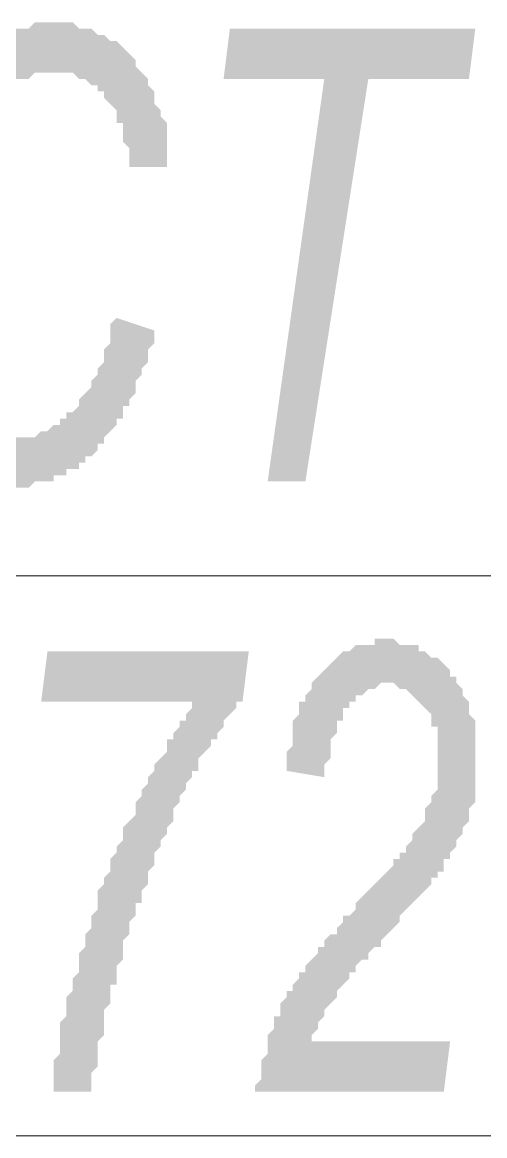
# Model space of a CAD drawing. Header units: millimetres. Extents: x 1372 to 666090, y 1285 to 31551.
# Drawn here: x 629986 to 630292, y 21147 to 21885 of the extents above; entities that cross this region are included whole.
import ezdxf

# ---------------------------------------------------------------- set-up
doc = ezdxf.new("R2010")
doc.units = ezdxf.units.MM
doc.layers.add('PDF _0', color=7, linetype='Continuous')
doc.layers.add('PDF _75-АЗ Штамп', color=7, linetype='Continuous')

msp = doc.modelspace()

# ---------------------------------------------------------------- hatches: boundary and pattern name
at = {"layer": 'PDF _75-АЗ Штамп', "transparency": 33554559}
for points in [[(630048.19, 21688.8), (630073.21, 21680.45), (630073.21, 21676.28), (630073.21, 21672.11), (630069.04, 21667.94), (630069.04, 21663.77), (630069.04, 21659.6), (630064.87, 21655.42), (630064.87, 21651.25), (630064.87, 21651.25), (630060.7, 21647.08), (630060.7, 21642.91), (630060.7, 21638.74), (630056.53, 21634.57), (630056.53, 21630.4), (630052.36, 21630.4), (630052.36, 21626.22), (630052.36, 21622.05), (630048.19, 21622.05), (630048.19, 21617.88), (630044.01, 21613.71), (630044.01, 21613.71), (630039.84, 21609.54), (630039.84, 21605.37), (630035.67, 21605.37), (630035.67, 21605.37), (630035.67, 21601.2), (630031.5, 21597.03), (630027.33, 21597.03), (630027.33, 21592.85), (630023.16, 21592.85), (630023.16, 21588.68), (630018.99, 21588.68), (630014.81, 21588.68), (630014.81, 21584.51), (630010.64, 21584.51), (630006.47, 21584.51), (630006.47, 21580.34), (630002.3, 21580.34), (629998.13, 21580.34), (629998.13, 21580.34), (629993.96, 21580.34), (629989.79, 21576.17), (629989.79, 21576.17), (629985.62, 21576.17), (629981.44, 21576.17), (629981.44, 21576.17), (629981.44, 21576.17), (629977.27, 21576.17), (629973.1, 21576.17), (629968.93, 21576.17), (629968.93, 21576.17), (629964.76, 21580.34), (629960.59, 21580.34), (629960.59, 21580.34), (629956.42, 21580.34), (629952.24, 21580.34), (629952.24, 21584.51), (629948.07, 21584.51), (629943.9, 21584.51), (629943.9, 21588.68), (629939.73, 21588.68), (629939.73, 21588.68), (629935.56, 21592.85), (629931.39, 21592.85), (629931.39, 21597.03), (629927.22, 21597.03), (629927.22, 21601.2), (629923.04, 21605.37), (629923.04, 21605.37), (629918.87, 21609.54), (629918.87, 21609.54), (629918.87, 21613.71), (629914.7, 21613.71), (629914.7, 21617.88), (629914.7, 21622.05), (629910.53, 21626.22), (629910.53, 21626.22), (629910.53, 21630.4), (629906.36, 21634.57), (629906.36, 21638.74), (629906.36, 21638.74), (629906.36, 21642.91), (629902.19, 21647.08), (629902.19, 21651.25), (629902.19, 21655.42), (629902.19, 21659.6), (629902.19, 21663.77), (629902.19, 21667.94), (629898.02, 21672.11), (629898.02, 21676.28), (629898.02, 21680.45), (629898.02, 21684.62), (629898.02, 21688.8), (629898.02, 21692.97), (629898.02, 21697.14), (629898.02, 21701.31), (629898.02, 21705.48), (629898.02, 21709.65), (629898.02, 21713.82), (629898.02, 21718), (629898.02, 21722.17), (629898.02, 21726.34), (629898.02, 21730.51), (629898.02, 21734.68), (629898.02, 21738.85), (629898.02, 21743.02), (629902.19, 21747.2), (629902.19, 21751.37), (629902.19, 21755.54), (629902.19, 21759.71), (629902.19, 21763.88), (629902.19, 21768.05), (629906.36, 21772.22), (629906.36, 21776.39), (629906.36, 21780.57), (629906.36, 21780.57), (629906.36, 21784.74), (629910.53, 21788.91), (629910.53, 21793.08), (629910.53, 21797.25), (629914.7, 21801.42), (629914.7, 21801.42), (629914.7, 21805.59), (629918.87, 21809.77), (629918.87, 21813.94), (629918.87, 21818.11), (629923.04, 21818.11), (629923.04, 21822.28), (629923.04, 21826.45), (629927.22, 21830.62), (629927.22, 21830.62), (629931.39, 21834.79), (629931.39, 21838.97), (629935.56, 21838.97), (629935.56, 21843.14), (629939.73, 21847.31), (629939.73, 21847.31), (629943.9, 21851.48), (629943.9, 21855.65), (629948.07, 21855.65), (629948.07, 21859.82), (629952.24, 21859.82), (629952.24, 21863.99), (629956.42, 21863.99), (629956.42, 21868.17), (629960.59, 21868.17), (629964.76, 21872.34), (629964.76, 21872.34), (629968.93, 21872.34), (629968.93, 21876.51), (629973.1, 21876.51), (629977.27, 21876.51), (629977.27, 21880.68), (629981.44, 21880.68), (629985.62, 21880.68), (629985.62, 21880.68), (629989.79, 21880.68), (629993.96, 21884.85), (629993.96, 21884.85), (629998.13, 21884.85), (630002.3, 21884.85), (630002.3, 21884.85), (630006.47, 21884.85), (630010.64, 21884.85), (630010.64, 21884.85), (630014.81, 21884.85), (630018.99, 21884.85), (630023.16, 21880.68), (630023.16, 21880.68), (630027.33, 21880.68), (630031.5, 21880.68), (630031.5, 21880.68), (630035.67, 21876.51), (630039.84, 21876.51), (630039.84, 21876.51), (630044.01, 21872.34), (630044.01, 21872.34), (630048.19, 21872.34), (630052.36, 21868.17), (630052.36, 21868.17), (630056.53, 21863.99), (630056.53, 21863.99), (630060.7, 21859.82), (630060.7, 21859.82), (630060.7, 21855.65), (630064.87, 21851.48), (630064.87, 21851.48), (630069.04, 21847.31), (630069.04, 21843.14), (630069.04, 21843.14), (630073.21, 21838.97), (630073.21, 21834.79), (630073.21, 21830.62), (630077.39, 21826.45), (630077.39, 21822.28), (630077.39, 21822.28), (630081.56, 21818.11), (630081.56, 21813.94), (630081.56, 21809.77), (630081.56, 21805.59), (630081.56, 21801.42), (630081.56, 21797.25), (630081.56, 21793.08), (630081.56, 21788.91), (630056.53, 21788.91), (630056.53, 21793.08), (630056.53, 21797.25), (630056.53, 21801.42), (630052.36, 21805.59), (630052.36, 21809.77), (630052.36, 21813.94), (630052.36, 21818.11), (630048.19, 21818.11), (630048.19, 21822.28), (630048.19, 21826.45), (630044.01, 21830.62), (630044.01, 21830.62), (630039.84, 21834.79), (630039.84, 21834.79), (630039.84, 21838.97), (630035.67, 21838.97), (630035.67, 21843.14), (630031.5, 21843.14), (630027.33, 21847.31), (630027.33, 21847.31), (630023.16, 21847.31), (630023.16, 21847.31), (630018.99, 21851.48), (630014.81, 21851.48), (630010.64, 21851.48), (630010.64, 21851.48), (630006.47, 21851.48), (630006.47, 21851.48), (630002.3, 21851.48), (629998.13, 21851.48), (629998.13, 21851.48), (629993.96, 21851.48), (629989.79, 21847.31), (629989.79, 21847.31), (629985.62, 21847.31), (629981.44, 21847.31), (629981.44, 21843.14), (629977.27, 21843.14), (629977.27, 21843.14), (629973.1, 21838.97), (629973.1, 21838.97), (629968.93, 21834.79), (629964.76, 21834.79), (629964.76, 21830.62), (629960.59, 21830.62), (629960.59, 21826.45), (629956.42, 21822.28), (629956.42, 21822.28), (629952.24, 21818.11), (629952.24, 21813.94), (629948.07, 21809.77), (629948.07, 21809.77), (629948.07, 21805.59), (629943.9, 21801.42), (629943.9, 21801.42), (629943.9, 21797.25), (629939.73, 21793.08), (629939.73, 21788.91), (629939.73, 21784.74), (629935.56, 21784.74), (629935.56, 21780.57), (629935.56, 21776.39), (629935.56, 21772.22), (629931.39, 21768.05), (629931.39, 21763.88), (629931.39, 21759.71), (629931.39, 21755.54), (629931.39, 21751.37), (629927.22, 21747.2), (629927.22, 21743.02), (629927.22, 21743.02), (629927.22, 21738.85), (629927.22, 21734.68), (629927.22, 21730.51), (629927.22, 21726.34), (629927.22, 21722.17), (629927.22, 21718), (629927.22, 21709.65), (629927.22, 21705.48), (629927.22, 21705.48), (629927.22, 21697.14), (629927.22, 21692.97), (629927.22, 21688.8), (629927.22, 21684.62), (629927.22, 21680.45), (629927.22, 21676.28), (629927.22, 21672.11), (629927.22, 21667.94), (629927.22, 21663.77), (629931.39, 21659.6), (629931.39, 21655.42), (629931.39, 21655.42), (629931.39, 21651.25), (629935.56, 21647.08), (629935.56, 21642.91), (629935.56, 21642.91), (629939.73, 21638.74), (629939.73, 21634.57), (629939.73, 21634.57), (629943.9, 21630.4), (629943.9, 21630.4), (629948.07, 21626.22), (629948.07, 21622.05), (629952.24, 21622.05), (629952.24, 21617.88), (629956.42, 21617.88), (629960.59, 21617.88), (629960.59, 21613.71), (629964.76, 21613.71), (629968.93, 21613.71), (629968.93, 21609.54), (629973.1, 21609.54), (629977.27, 21609.54), (629977.27, 21609.54), (629981.44, 21609.54), (629981.44, 21609.54), (629985.62, 21609.54), (629989.79, 21609.54), (629989.79, 21609.54), (629993.96, 21609.54), (629998.13, 21613.71), (629998.13, 21613.71), (630002.3, 21613.71), (630002.3, 21613.71), (630006.47, 21617.88), (630010.64, 21617.88), (630010.64, 21622.05), (630014.81, 21622.05), (630014.81, 21626.22), (630018.99, 21626.22), (630023.16, 21630.4), (630023.16, 21630.4), (630023.16, 21634.57), (630027.33, 21638.74), (630027.33, 21638.74), (630031.5, 21642.91), (630031.5, 21647.08), (630035.67, 21651.25), (630035.67, 21651.25), (630035.67, 21655.42), (630039.84, 21659.6), (630039.84, 21663.77), (630039.84, 21667.94), (630044.01, 21672.11), (630044.01, 21676.28), (630044.01, 21680.45), (630044.01, 21684.62), (630048.19, 21688.8)], [(630148.3, 21580.34), (630185.84, 21847.31), (630119.1, 21847.31), (630123.27, 21880.68), (630285.96, 21880.68), (630281.78, 21847.31), (630215.04, 21847.31), (630173.33, 21580.34)], [(630139.96, 21175.71), (630139.96, 21179.89), (630144.13, 21184.06), (630144.13, 21188.23), (630144.13, 21192.4), (630144.13, 21196.57), (630148.3, 21200.74), (630148.3, 21204.91), (630148.3, 21209.09), (630148.3, 21213.26), (630152.47, 21217.43), (630152.47, 21217.43), (630152.47, 21221.6), (630152.47, 21225.77), (630156.64, 21225.77), (630156.64, 21229.94), (630156.64, 21234.11), (630160.81, 21238.29), (630160.81, 21242.46), (630164.99, 21242.46), (630164.99, 21246.63), (630169.16, 21250.8), (630169.16, 21254.97), (630169.16, 21254.97), (630173.33, 21254.97), (630173.33, 21259.14), (630173.33, 21259.14), (630177.5, 21263.31), (630177.5, 21263.31), (630181.67, 21267.49), (630181.67, 21267.49), (630181.67, 21271.66), (630185.84, 21271.66), (630185.84, 21275.83), (630190.01, 21280), (630194.18, 21280), (630194.18, 21284.17), (630198.36, 21288.34), (630198.36, 21292.51), (630202.53, 21292.51), (630206.7, 21296.68), (630206.7, 21300.86), (630210.87, 21305.03), (630215.04, 21309.2), (630215.04, 21309.2), (630219.21, 21313.37), (630223.38, 21317.54), (630223.38, 21317.54), (630227.56, 21321.71), (630231.73, 21325.88), (630231.73, 21330.06), (630235.9, 21330.06), (630235.9, 21334.23), (630240.07, 21334.23), (630240.07, 21338.4), (630240.07, 21338.4), (630244.24, 21342.57), (630244.24, 21342.57), (630244.24, 21346.74), (630248.41, 21350.91), (630248.41, 21350.91), (630252.58, 21355.08), (630252.58, 21359.26), (630252.58, 21363.43), (630256.76, 21367.6), (630256.76, 21367.6), (630256.76, 21371.77), (630256.76, 21371.77), (630260.93, 21375.94), (630260.93, 21380.11), (630260.93, 21384.28), (630260.93, 21388.46), (630260.93, 21392.63), (630260.93, 21396.8), (630260.93, 21400.97), (630260.93, 21405.14), (630260.93, 21409.31), (630260.93, 21413.48), (630260.93, 21417.66), (630256.76, 21417.66), (630256.76, 21421.83), (630256.76, 21426), (630252.58, 21430.17), (630252.58, 21430.17), (630248.41, 21434.34), (630248.41, 21434.34), (630244.24, 21438.51), (630244.24, 21438.51), (630240.07, 21442.68), (630235.9, 21442.68), (630235.9, 21442.68), (630231.73, 21446.85), (630227.56, 21446.85), (630227.56, 21446.85), (630223.38, 21446.85), (630219.21, 21442.68), (630219.21, 21442.68), (630215.04, 21442.68), (630215.04, 21442.68), (630210.87, 21438.51), (630206.7, 21438.51), (630206.7, 21434.34), (630202.53, 21434.34), (630202.53, 21430.17), (630198.36, 21430.17), (630198.36, 21426), (630198.36, 21421.83), (630194.18, 21421.83), (630194.18, 21417.66), (630194.18, 21413.48), (630190.01, 21409.31), (630190.01, 21405.14), (630190.01, 21400.97), (630190.01, 21396.8), (630185.84, 21392.63), (630185.84, 21388.46), (630185.84, 21384.28), (630160.81, 21388.46), (630160.81, 21392.63), (630160.81, 21396.8), (630160.81, 21400.97), (630164.99, 21405.14), (630164.99, 21409.31), (630164.99, 21413.48), (630164.99, 21417.66), (630164.99, 21421.83), (630169.16, 21426), (630169.16, 21430.17), (630169.16, 21434.34), (630173.33, 21434.34), (630173.33, 21438.51), (630177.5, 21442.68), (630177.5, 21446.85), (630177.5, 21446.85), (630181.67, 21451.03), (630181.67, 21451.03), (630185.84, 21455.2), (630185.84, 21455.2), (630190.01, 21459.37), (630190.01, 21459.37), (630194.18, 21463.54), (630194.18, 21463.54), (630198.36, 21467.71), (630202.53, 21467.71), (630202.53, 21467.71), (630206.7, 21471.88), (630210.87, 21471.88), (630210.87, 21471.88), (630215.04, 21471.88), (630219.21, 21471.88), (630219.21, 21476.05), (630223.38, 21476.05), (630227.56, 21476.05), (630227.56, 21476.05), (630231.73, 21476.05), (630235.9, 21471.88), (630240.07, 21471.88), (630240.07, 21471.88), (630244.24, 21471.88), (630248.41, 21471.88), (630248.41, 21467.71), (630252.58, 21467.71), (630252.58, 21467.71), (630256.76, 21463.54), (630256.76, 21463.54), (630260.93, 21463.54), (630265.1, 21459.37), (630265.1, 21459.37), (630269.27, 21455.2), (630269.27, 21451.03), (630273.44, 21451.03), (630273.44, 21446.85), (630277.61, 21442.68), (630277.61, 21438.51), (630277.61, 21438.51), (630281.78, 21434.34), (630281.78, 21430.17), (630281.78, 21426), (630285.96, 21421.83), (630285.96, 21417.66), (630285.96, 21413.48), (630285.96, 21409.31), (630285.96, 21409.31), (630285.96, 21405.14), (630285.96, 21400.97), (630285.96, 21396.8), (630285.96, 21396.8), (630285.96, 21392.63), (630285.96, 21388.46), (630285.96, 21384.28), (630285.96, 21380.11), (630285.96, 21375.94), (630285.96, 21371.77), (630285.96, 21367.6), (630281.78, 21363.43), (630281.78, 21359.26), (630281.78, 21359.26), (630281.78, 21355.08), (630277.61, 21350.91), (630277.61, 21346.74), (630273.44, 21342.57), (630273.44, 21338.4), (630273.44, 21338.4), (630273.44, 21338.4), (630269.27, 21334.23), (630269.27, 21334.23), (630269.27, 21330.06), (630269.27, 21330.06), (630265.1, 21330.06), (630265.1, 21325.88), (630265.1, 21321.71), (630260.93, 21321.71), (630260.93, 21317.54), (630256.76, 21317.54), (630256.76, 21313.37), (630252.58, 21309.2), (630252.58, 21309.2), (630248.41, 21305.03), (630244.24, 21300.86), (630244.24, 21300.86), (630240.07, 21296.68), (630235.9, 21292.51), (630235.9, 21288.34), (630231.73, 21284.17), (630227.56, 21280), (630223.38, 21275.83), (630223.38, 21271.66), (630219.21, 21271.66), (630215.04, 21267.49), (630215.04, 21263.31), (630210.87, 21263.31), (630206.7, 21259.14), (630206.7, 21254.97), (630202.53, 21254.97), (630202.53, 21250.8), (630198.36, 21246.63), (630198.36, 21246.63), (630194.18, 21242.46), (630194.18, 21238.29), (630194.18, 21238.29), (630190.01, 21234.11), (630190.01, 21234.11), (630185.84, 21229.94), (630185.84, 21225.77), (630181.67, 21221.6), (630181.67, 21217.43), (630181.67, 21217.43), (630177.5, 21213.26), (630177.5, 21209.09), (630269.27, 21209.09), (630265.1, 21175.71)], [(630006.47, 21175.71), (630006.47, 21179.89), (630006.47, 21184.06), (630006.47, 21188.23), (630006.47, 21188.23), (630006.47, 21192.4), (630006.47, 21196.57), (630010.64, 21200.74), (630010.64, 21204.91), (630010.64, 21209.09), (630010.64, 21213.26), (630010.64, 21217.43), (630010.64, 21221.6), (630014.81, 21225.77), (630014.81, 21229.94), (630014.81, 21234.11), (630014.81, 21238.29), (630018.99, 21242.46), (630018.99, 21246.63), (630018.99, 21246.63), (630018.99, 21250.8), (630023.16, 21254.97), (630023.16, 21259.14), (630023.16, 21263.31), (630023.16, 21267.49), (630027.33, 21271.66), (630027.33, 21275.83), (630027.33, 21280), (630027.33, 21280), (630031.5, 21284.17), (630031.5, 21288.34), (630031.5, 21292.51), (630035.67, 21296.68), (630035.67, 21300.86), (630035.67, 21305.03), (630035.67, 21309.2), (630039.84, 21313.37), (630039.84, 21313.37), (630039.84, 21317.54), (630044.01, 21321.71), (630044.01, 21325.88), (630044.01, 21330.06), (630048.19, 21334.23), (630048.19, 21338.4), (630052.36, 21342.57), (630052.36, 21346.74), (630052.36, 21346.74), (630052.36, 21350.91), (630056.53, 21355.08), (630056.53, 21355.08), (630060.7, 21359.26), (630060.7, 21363.43), (630060.7, 21367.6), (630064.87, 21371.77), (630064.87, 21375.94), (630069.04, 21380.11), (630069.04, 21380.11), (630069.04, 21384.28), (630073.21, 21388.46), (630073.21, 21392.63), (630077.39, 21396.8), (630077.39, 21396.8), (630081.56, 21400.97), (630081.56, 21405.14), (630081.56, 21409.31), (630085.73, 21409.31), (630085.73, 21413.48), (630089.9, 21417.66), (630089.9, 21421.83), (630094.07, 21421.83), (630094.07, 21426), (630098.24, 21430.17), (630098.24, 21430.17), (630098.24, 21434.34), (630102.41, 21434.34), (629998.13, 21434.34), (630002.3, 21467.71), (630135.79, 21467.71), (630131.61, 21434.34), (630127.44, 21434.34), (630127.44, 21430.17), (630123.27, 21426), (630123.27, 21426), (630119.1, 21421.83), (630119.1, 21421.83), (630119.1, 21417.66), (630114.93, 21413.48), (630114.93, 21409.31), (630110.76, 21409.31), (630110.76, 21405.14), (630106.59, 21400.97), (630106.59, 21400.97), (630102.41, 21396.8), (630102.41, 21392.63), (630102.41, 21388.46), (630098.24, 21388.46), (630098.24, 21384.28), (630094.07, 21380.11), (630094.07, 21375.94), (630089.9, 21371.77), (630089.9, 21371.77), (630089.9, 21367.6), (630085.73, 21363.43), (630085.73, 21359.26), (630085.73, 21355.08), (630081.56, 21350.91), (630081.56, 21346.74), (630077.39, 21342.57), (630077.39, 21342.57), (630077.39, 21338.4), (630073.21, 21334.23), (630073.21, 21330.06), (630073.21, 21325.88), (630069.04, 21321.71), (630069.04, 21317.54), (630069.04, 21313.37), (630064.87, 21309.2), (630064.87, 21305.03), (630064.87, 21300.86), (630060.7, 21300.86), (630060.7, 21296.68), (630060.7, 21292.51), (630056.53, 21288.34), (630056.53, 21284.17), (630056.53, 21280), (630052.36, 21275.83), (630052.36, 21271.66), (630052.36, 21267.49), (630052.36, 21263.31), (630048.19, 21259.14), (630048.19, 21254.97), (630048.19, 21250.8), (630048.19, 21246.63), (630044.01, 21246.63), (630044.01, 21242.46), (630044.01, 21238.29), (630044.01, 21234.11), (630039.84, 21229.94), (630039.84, 21225.77), (630039.84, 21221.6), (630039.84, 21217.43), (630039.84, 21213.26), (630035.67, 21209.09), (630035.67, 21204.91), (630035.67, 21204.91), (630035.67, 21200.74), (630035.67, 21196.57), (630035.67, 21192.4), (630031.5, 21188.23), (630031.5, 21184.06), (630031.5, 21179.89), (630031.5, 21175.71), (630031.5, 21175.71)]]:
    msp.add_hatch(color=256, dxfattribs=at).paths.add_polyline_path(points)

# ---------------------------------------------------------------- linework, layer by layer
at = {"layer": 'PDF _0', "lineweight": 9}
msp.add_lwpolyline([(627416.04, 21517.77), (631875.26, 21517.77)], dxfattribs=at)
at = {"layer": 'PDF _0', "lineweight": 18}
msp.add_lwpolyline([(638090.63, 21146.51), (619774.05, 21146.51)], close=True, dxfattribs=at)

doc.saveas('drawing.dxf')
